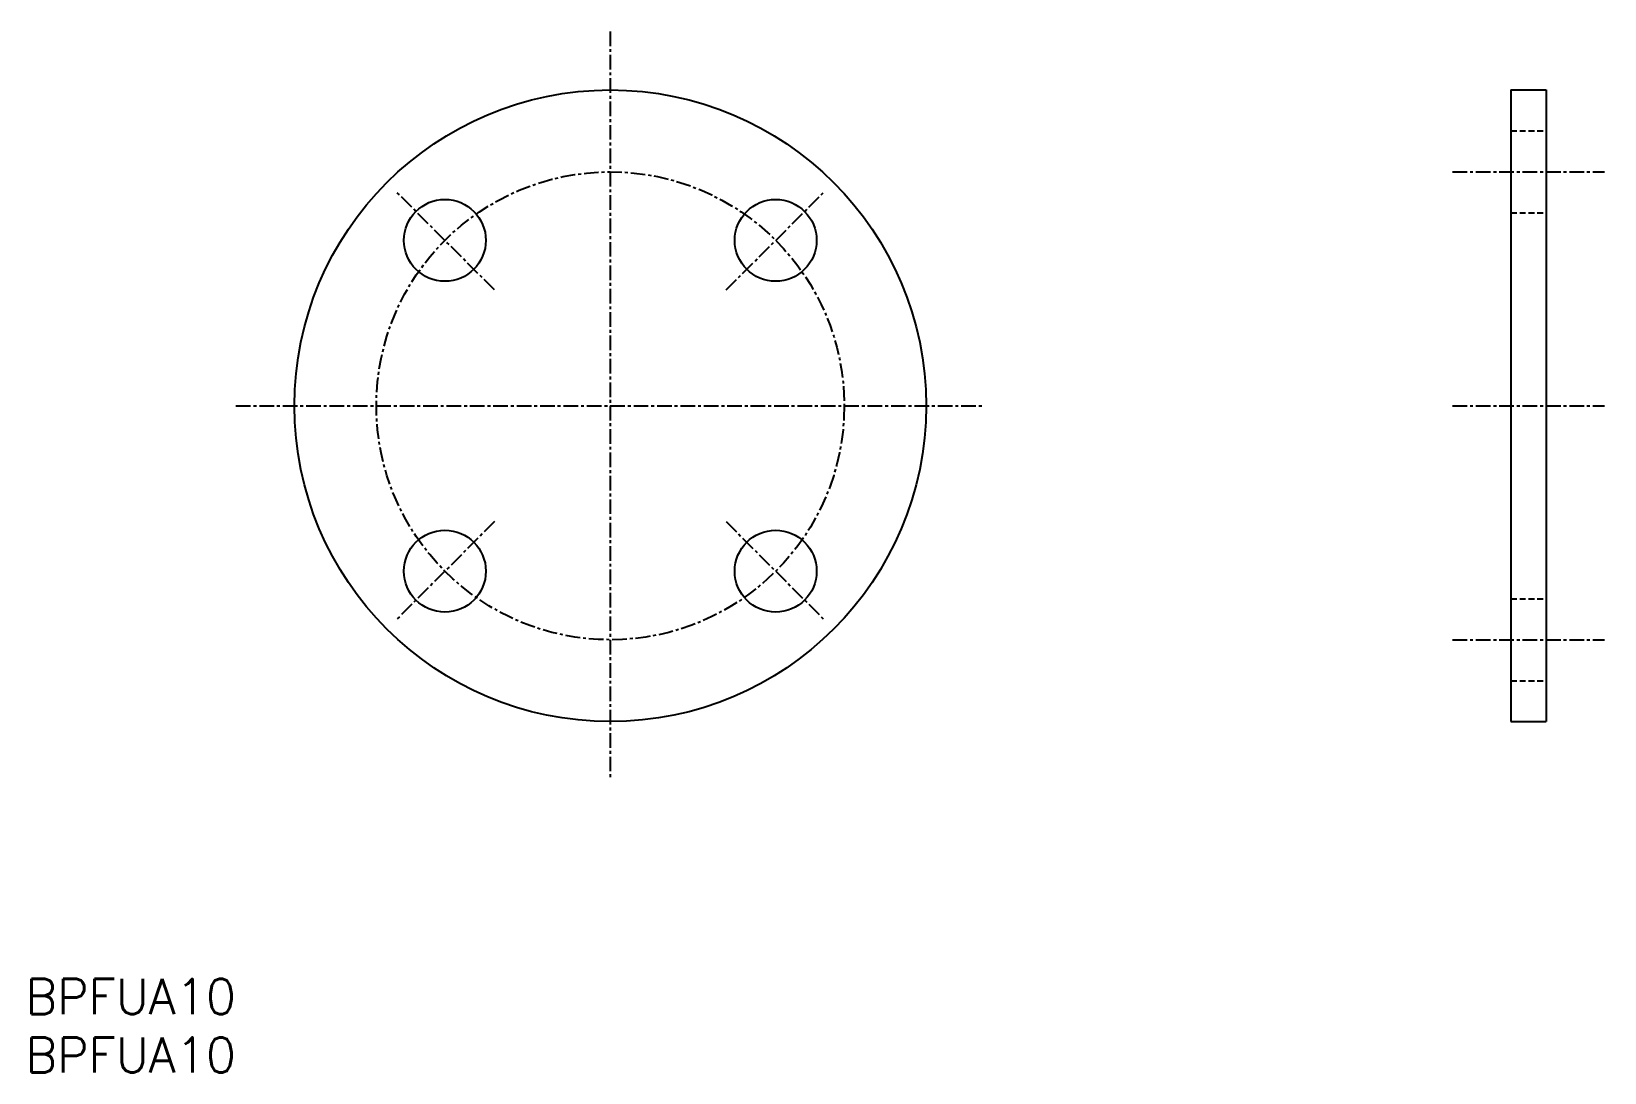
# Model space of a CAD drawing. Extents: x 1 to 135, y 0 to 89.
import ezdxf

# ---------------------------------------------------------------- set-up
doc = ezdxf.new("R2010")
doc.units = 0
doc.linetypes.add('CENTER', pattern=[2, 1.25, -0.25, 0.25, -0.25])
doc.linetypes.add('DASHED', pattern=[0.75, 0.5, -0.25])
doc.layers.get('0').update_dxf_attribs({"linetype": 'CONTINUOUS'})
doc.layers.add('CENTER', color=1, linetype='CENTER')
doc.styles.get("Standard").update_dxf_attribs({"font": 'txt.shx'})

# ---------------------------------------------------------------- blocks, each defined once
blk = doc.blocks.new('*U4')
at = {"color": 7, "linetype": 'CONTINUOUS'}
blk.add_text('BPFUA10', height=3, dxfattribs=at).set_placement((0, 0))
blk = doc.blocks.new('*U5')
at = {"color": 7, "linetype": 'CONTINUOUS'}
blk.add_text('BPFUA10', height=3, dxfattribs=at).set_placement((0, 5))

msp = doc.modelspace()

# ---------------------------------------------------------------- linework, layer by layer
at = {"color": 7, "linetype": 'CONTINUOUS'}
for p, q in [((127, 84), (127, 30)), ((127, 84), (130, 84)), ((130, 84), (130, 30)), ((127, 30), (130, 30))]:
    msp.add_line(p, q, dxfattribs=at)
at = {"color": 3, "linetype": 'DASHED'}
for p, q in [((127, 80.5), (130, 80.5)), ((127, 73.5), (130, 73.5)), ((127, 40.5), (130, 40.5)), ((127, 33.5), (130, 33.5))]:
    msp.add_line(p, q, dxfattribs=at)
at = {"color": 7, "linetype": 'CONTINUOUS'}
for centre, radius in [((50, 57), 27), ((35.86, 71.14), 3.5), ((64.14, 71.14), 3.5), ((35.86, 42.86), 3.5), ((64.14, 42.86), 3.5)]:
    msp.add_circle(centre, radius, dxfattribs=at)
at = {"layer": 'CENTER', "color": 1, "linetype": 'CENTER'}
for p, q in [((50, 89), (50, 25)), ((122, 77), (135, 77)), ((40.1, 66.9), (31.62, 75.38)), ((59.9, 66.9), (68.38, 75.38)), ((18, 57), (82, 57)), ((122, 57), (135, 57)), ((40.1, 47.1), (31.62, 38.62)), ((59.9, 47.1), (68.38, 38.62)), ((122, 37), (135, 37))]:
    msp.add_line(p, q, dxfattribs=at)
msp.add_circle((50, 57), 20, dxfattribs=at)

# ---------------------------------------------------------------- block references
at = {"color": 7, "linetype": 'CONTINUOUS'}
for name in ['*U5', '*U4']:
    msp.add_blockref(name, (0, 0), dxfattribs=at)

doc.saveas('drawing.dxf')
